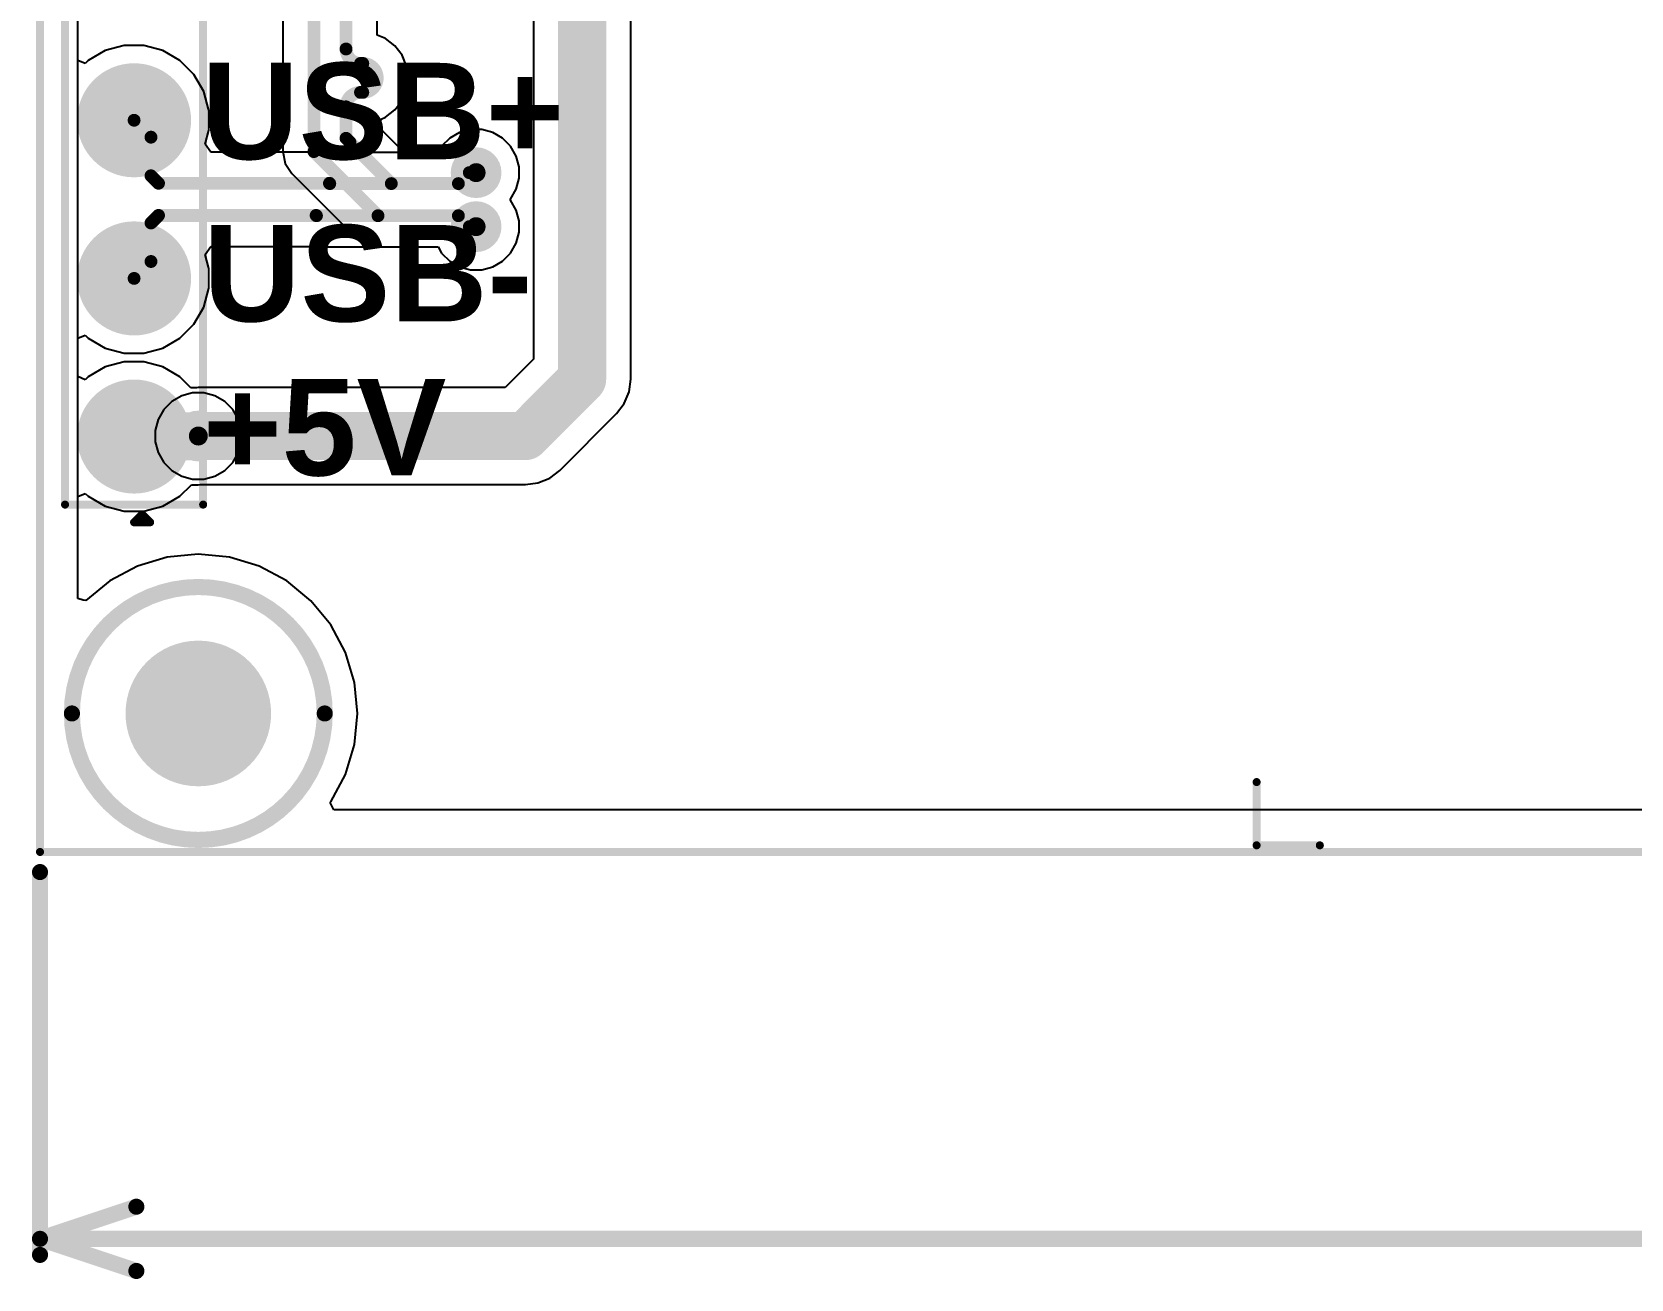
# Model space of a CAD drawing. Header units: millimetres. Extents: x -25 to 98, y -11 to 79.
# Drawn here: x -2.63 to 22.66, y -8.94 to 10.77 of the extents above; entities that cross this region are included whole.
import ezdxf

# ---------------------------------------------------------------- set-up
doc = ezdxf.new("R2010")
doc.units = ezdxf.units.MM
for name, color, linetype in [('BottomLayer', 5, 'Continuous'), ('BottomPaste', 16, 'Continuous'), ('BottomSolder', 6, 'Continuous'), ('KeepOutLayer', 6, 'Continuous'), ('Mechanical1', 6, 'Continuous'), ('Mechanical2', 216, 'Continuous'), ('MultiLayer', 9, 'Continuous'), ('PadHoleLayer', 156, 'Continuous'), ('TopLayer', 1, 'Continuous'), ('TopOverlay', 2, 'Continuous'), ('TopPaste', 8, 'Continuous'), ('TopSolder', 216, 'Continuous'), ('ViaHoleLayer', 16, 'Continuous')]:
    doc.layers.add(name, color=color, linetype=linetype)
doc.styles.add('Arial', font='arialbd.ttf', dxfattribs={"height": 0.2})

# ---------------------------------------------------------------- blocks, each defined once
blk = doc.blocks.new('SOT_23_B_12')
at = {"layer": 'BottomLayer'}
for points in [[(-1.36000109, 1.46000089), (-0.54000019, 1.46000089), (-0.54000019, 0.54000019), (-1.36000109, 0.54000019)], [(0.54000019, 1.46000089), (1.36000109, 1.46000089), (1.36000109, 0.54000019), (0.54000019, 0.54000019)], [(-0.41000045, -0.54000019), (0.41000045, -0.54000019), (0.41000045, -1.46000089), (-0.41000045, -1.46000089)]]:
    blk.add_hatch(color=5, dxfattribs=at).paths.add_polyline_path(points)
at = {"layer": 'BottomPaste'}
for points in [[(-1.36000109, 1.46000089), (-0.54000019, 1.46000089), (-0.54000019, 0.54000019), (-1.36000109, 0.54000019)], [(0.54000019, 1.46000089), (1.36000109, 1.46000089), (1.36000109, 0.54000019), (0.54000019, 0.54000019)], [(-0.41000045, -0.54000019), (0.41000045, -0.54000019), (0.41000045, -1.46000089), (-0.41000045, -1.46000089)]]:
    blk.add_hatch(color=16, dxfattribs=at).paths.add_polyline_path(points)
at = {"layer": 'BottomSolder'}
for points in [[(-1.46160109, 1.56160089), (-0.43840019, 1.56160089), (-0.43840019, 0.43840019), (-1.46160109, 0.43840019)], [(0.43840019, 1.56160089), (1.46160109, 1.56160089), (1.46160109, 0.43840019), (0.43840019, 0.43840019)], [(-0.51160045, -0.43840019), (0.51160045, -0.43840019), (0.51160045, -1.56160089), (-0.51160045, -1.56160089)]]:
    blk.add_hatch(color=6, dxfattribs=at).paths.add_polyline_path(points)
blk = doc.blocks.new('P____4_P___17')
at = {"layer": 'TopLayer'}
h = blk.add_hatch(color=1, dxfattribs=at)
edge = h.paths.add_edge_path()
edge.add_arc((-3.75000012, 0), 0.7999984, 0, 360)
h = blk.add_hatch(color=1, dxfattribs=at)
edge = h.paths.add_edge_path()
edge.add_arc((-1.25000004, 0), 0.7999984, 0, 360)
h = blk.add_hatch(color=1, dxfattribs=at)
edge = h.paths.add_edge_path()
edge.add_arc((1.25000004, 0), 0.7999984, 0, 360)
h = blk.add_hatch(color=1, dxfattribs=at)
edge = h.paths.add_edge_path()
edge.add_arc((3.75000012, 0), 0.7999984, 0, 360)
at = {"layer": 'TopPaste'}
h = blk.add_hatch(color=8, dxfattribs=at)
edge = h.paths.add_edge_path()
edge.add_arc((-3.75000012, 0), 0.7999984, 0, 360)
h = blk.add_hatch(color=8, dxfattribs=at)
edge = h.paths.add_edge_path()
edge.add_arc((-1.25000004, 0), 0.7999984, 0, 360)
h = blk.add_hatch(color=8, dxfattribs=at)
edge = h.paths.add_edge_path()
edge.add_arc((1.25000004, 0), 0.7999984, 0, 360)
h = blk.add_hatch(color=8, dxfattribs=at)
edge = h.paths.add_edge_path()
edge.add_arc((3.75000012, 0), 0.7999984, 0, 360)
at = {"layer": 'TopSolder'}
h = blk.add_hatch(color=216, dxfattribs=at)
edge = h.paths.add_edge_path()
edge.add_arc((-3.75000012, 0), 0.9015983999999999, 0, 360)
h = blk.add_hatch(color=216, dxfattribs=at)
edge = h.paths.add_edge_path()
edge.add_arc((-1.25000004, 0), 0.9015983999999999, 0, 360)
h = blk.add_hatch(color=216, dxfattribs=at)
edge = h.paths.add_edge_path()
edge.add_arc((1.25000004, 0), 0.9015983999999999, 0, 360)
h = blk.add_hatch(color=216, dxfattribs=at)
edge = h.paths.add_edge_path()
edge.add_arc((3.75000012, 0), 0.9015983999999999, 0, 360)
at = {"layer": 'TopOverlay', "const_width": 0.127}
for points in [[(-4.826, 1.0922), (-4.826, -1.0922)], [(-4.826, 1.0922), (4.826, 1.0922)], [(4.826, 1.0922), (4.826, -1.0922)], [(-5.1054, 0), (-5.1054, -0.254)], [(-5.1054, 0), (-4.9784, -0.127)], [(-4.9784, -0.127), (-5.1054, -0.254)], [(-4.826, -1.0922), (4.826, -1.0922)]]:
    blk.add_lwpolyline(points, dxfattribs=at)
at = {"layer": 'TopOverlay', "const_width": 0.0635}
for points in [[(-4.85775, 1.0922, 1), (-4.79425, 1.0922, 1)], [(-4.85775, 1.0922, 1), (-4.79425, 1.0922, 1)], [(4.79425, 1.0922, 1), (4.85775, 1.0922, 1)], [(4.79425, 1.0922, 1), (4.85775, 1.0922, 1)], [(-5.13715, 0, 1), (-5.07365, 0, 1)], [(-5.13715, 0, 1), (-5.07365, 0, 1)], [(-5.13715, -0.254, 1), (-5.07365, -0.254, 1)], [(-5.13715, -0.254, 1), (-5.07365, -0.254, 1)], [(-5.01015, -0.127, 1), (-4.94665, -0.127, 1)], [(-5.01015, -0.127, 1), (-4.94665, -0.127, 1)], [(-4.85775, -1.0922, 1), (-4.79425, -1.0922, 1)], [(-4.85775, -1.0922, 1), (-4.79425, -1.0922, 1)], [(4.79425, -1.0922, 1), (4.85775, -1.0922, 1)], [(4.79425, -1.0922, 1), (4.85775, -1.0922, 1)]]:
    blk.add_lwpolyline(points, format="xyb", close=True, dxfattribs=at)

msp = doc.modelspace()

# ---------------------------------------------------------------- hatches: boundary and pattern name
at = {"layer": 'BottomLayer'}
h = msp.add_hatch(color=5, dxfattribs=at)
edge = h.paths.add_edge_path()
edge.add_arc((4.3942, 8.550198799999999), 0.2999994, 0, 360)
h = msp.add_hatch(color=5, dxfattribs=at)
edge = h.paths.add_edge_path()
edge.add_arc((4.3942, 7.696199999999999), 0.2999994, 0, 360)
h = msp.add_hatch(color=5, dxfattribs=at)
edge = h.paths.add_edge_path()
edge.add_arc((0, 4.38609994), 0.2999994, 0, 360)
h = msp.add_hatch(color=5, dxfattribs=at)
edge = h.paths.add_edge_path()
edge.add_arc((0, 0), 1.05000044, 0, 360)
at = {"layer": 'BottomSolder'}
h = msp.add_hatch(color=6, dxfattribs=at)
edge = h.paths.add_edge_path()
edge.add_arc((4.3942, 8.550198799999999), 0.4015993999999999, 0, 360)
h = msp.add_hatch(color=6, dxfattribs=at)
edge = h.paths.add_edge_path()
edge.add_arc((4.3942, 7.696199999999999), 0.4015993999999999, 0, 360)
h = msp.add_hatch(color=6, dxfattribs=at)
edge = h.paths.add_edge_path()
edge.add_arc((0, 4.38609994), 0.4015993999999999, 0, 360)
h = msp.add_hatch(color=6, dxfattribs=at)
edge = h.paths.add_edge_path()
edge.add_arc((0, 0), 1.15160044, 0, 360)
at = {"layer": 'MultiLayer'}
h = msp.add_hatch(color=9, dxfattribs=at)
edge = h.paths.add_edge_path()
edge.add_arc((0, 0), 1.05000044, 0, 360)
at = {"layer": 'PadHoleLayer'}
h = msp.add_hatch(color=156, dxfattribs=at)
edge = h.paths.add_edge_path()
edge.add_arc((0, 0), 1.05000044, 0, 360)
at = {"layer": 'TopLayer'}
h = msp.add_hatch(color=1, dxfattribs=at)
edge = h.paths.add_edge_path()
edge.add_arc((4.3942, 8.550198799999999), 0.2999994, 0, 360)
h = msp.add_hatch(color=1, dxfattribs=at)
edge = h.paths.add_edge_path()
edge.add_arc((4.3942, 7.696199999999999), 0.2999994, 0, 360)
h = msp.add_hatch(color=1, dxfattribs=at)
edge = h.paths.add_edge_path()
edge.add_arc((0, 4.38609994), 0.2999994, 0, 360)
h = msp.add_hatch(color=1, dxfattribs=at)
edge = h.paths.add_edge_path()
edge.add_arc((0, 0), 1.05000044, 0, 360)
at = {"layer": 'TopSolder'}
h = msp.add_hatch(color=216, dxfattribs=at)
edge = h.paths.add_edge_path()
edge.add_arc((4.3942, 8.550198799999999), 0.4015993999999999, 0, 360)
h = msp.add_hatch(color=216, dxfattribs=at)
edge = h.paths.add_edge_path()
edge.add_arc((4.3942, 7.696199999999999), 0.4015993999999999, 0, 360)
h = msp.add_hatch(color=216, dxfattribs=at)
edge = h.paths.add_edge_path()
edge.add_arc((0, 4.38609994), 0.4015993999999999, 0, 360)
h = msp.add_hatch(color=216, dxfattribs=at)
edge = h.paths.add_edge_path()
edge.add_arc((0, 0), 1.15160044, 0, 360)
at = {"layer": 'ViaHoleLayer'}
h = msp.add_hatch(color=16, dxfattribs=at)
edge = h.paths.add_edge_path()
edge.add_arc((4.3942, 8.550198799999999), 0.1499997, 0, 360)
h = msp.add_hatch(color=16, dxfattribs=at)
edge = h.paths.add_edge_path()
edge.add_arc((4.3942, 7.696199999999999), 0.1499997, 0, 360)
h = msp.add_hatch(color=16, dxfattribs=at)
edge = h.paths.add_edge_path()
edge.add_arc((0, 4.38609994), 0.1499997, 0, 360)

# ---------------------------------------------------------------- linework, layer by layer
at = {"layer": 'BottomLayer'}
for p, q in [((1.33674612, 14.3256), (1.33674612, 8.88278386)), ((-1.905, 1.81915562), (-1.905, 12.954)), ((2.82885388, 10.72329072), (2.82885388, 11.0871)), ((2.9599001, 10.66900838), (2.82885388, 10.72329072)), ((3.1084647, 10.55501064), (2.9599001, 10.66900838)), ((3.22246244, 10.40644604), (3.1084647, 10.55501064)), ((3.294126, 10.23343902), (3.22246244, 10.40644604)), ((3.31856842, 10.04777772), (3.294126, 10.23343902)), ((3.294126, 9.86211642), (3.31856842, 10.04777772)), ((3.1084647, 9.5405448), (3.22246244, 9.6891094)), ((3.22246244, 9.6891094), (3.294126, 9.86211642)), ((2.87093914, 9.25493196), (2.891325179999999, 9.398142239999999)), ((2.891325179999999, 9.398142239999999), (2.9599001, 9.426547059999999)), ((2.9599001, 9.426547059999999), (3.1084647, 9.5405448)), ((3.25661782, 8.86925328), (2.87093914, 9.25493196)), ((4.13134302, 9.184789859999999), (3.97605504, 9.09513548)), ((4.30454562, 9.2311982), (4.13134302, 9.184789859999999)), ((4.48385438, 9.2311982), (4.30454562, 9.2311982)), ((4.65705698, 9.184789859999999), (4.48385438, 9.2311982)), ((4.81234496, 9.09513548), (4.65705698, 9.184789859999999)), ((1.33674612, 8.88278386), (1.37420096, 8.6944835)), ((3.7920549, 8.86925328), (3.25661782, 8.86925328)), ((3.84926332, 8.96834376), (3.7920549, 8.86925328)), ((3.97605504, 9.09513548), (3.84926332, 8.96834376)), ((4.93913668, 8.96834376), (4.81234496, 9.09513548)), ((5.02879106, 8.813055780000001), (4.93913668, 8.96834376)), ((1.37420096, 8.6944835), (1.48086572, 8.53484958)), ((5.0751994, 8.63985318), (5.02879106, 8.813055780000001)), ((5.0751994, 8.46054442), (5.0751994, 8.63985318)), ((1.48086572, 8.53484958), (2.49445018, 7.52126512)), ((5.02879106, 8.28734182), (5.0751994, 8.46054442)), ((4.930282239999999, 8.1231994), (4.93913668, 8.13205384)), ((4.93913668, 8.114344959999999), (4.930282239999999, 8.1231994)), ((4.93913668, 8.13205384), (5.02879106, 8.28734182)), ((5.02879106, 7.959056979999999), (4.93913668, 8.114344959999999)), ((5.0751994, 7.78585438), (5.02879106, 7.959056979999999)), ((5.02879106, 7.43334302), (5.0751994, 7.60654562)), ((5.0751994, 7.60654562), (5.0751994, 7.78585438)), ((2.49445018, 7.52126512), (2.6540841, 7.41460036)), ((2.6540841, 7.41460036), (2.84238446, 7.377145519999999)), ((2.84238446, 7.377145519999999), (3.7920549, 7.377145519999999)), ((3.7920549, 7.377145519999999), (3.84926332, 7.27805504)), ((4.93913668, 7.27805504), (5.02879106, 7.43334302)), ((3.84926332, 7.27805504), (3.97605504, 7.15126332)), ((3.97605504, 7.15126332), (4.13134302, 7.061608939999999)), ((4.65705698, 7.061608939999999), (4.81234496, 7.15126332)), ((4.81234496, 7.15126332), (4.93913668, 7.27805504)), ((4.13134302, 7.061608939999999), (4.30454562, 7.0152006)), ((4.30454562, 7.0152006), (4.48385438, 7.0152006)), ((4.48385438, 7.0152006), (4.65705698, 7.061608939999999)), ((-0.08965438, 5.06709934), (-0.26285698, 5.020691)), ((0.08965438, 5.06709934), (-0.08965438, 5.06709934)), ((0.26285698, 5.020691), (0.08965438, 5.06709934)), ((-0.41814496, 4.93103662), (-0.54493668, 4.8042449)), ((-0.26285698, 5.020691), (-0.41814496, 4.93103662)), ((0.41814496, 4.93103662), (0.26285698, 5.020691)), ((0.54493668, 4.8042449), (0.41814496, 4.93103662)), ((-0.63459106, 4.64895692), (-0.6809994, 4.47575432)), ((-0.54493668, 4.8042449), (-0.63459106, 4.64895692)), ((0.63459106, 4.64895692), (0.54493668, 4.8042449)), ((0.6809994, 4.47575432), (0.63459106, 4.64895692)), ((-0.6809994, 4.47575432), (-0.6809994, 4.29644556)), ((0.6809994, 4.29644556), (0.6809994, 4.47575432)), ((-0.6809994, 4.29644556), (-0.63459106, 4.12324296)), ((-0.63459106, 4.12324296), (-0.54493668, 3.96795498)), ((0.54493668, 3.96795498), (0.63459106, 4.12324296)), ((0.63459106, 4.12324296), (0.6809994, 4.29644556)), ((-0.54493668, 3.96795498), (-0.41814496, 3.84116326)), ((-0.41814496, 3.84116326), (-0.26285698, 3.75150888)), ((0.26285698, 3.75150888), (0.41814496, 3.84116326)), ((0.41814496, 3.84116326), (0.54493668, 3.96795498)), ((-0.26285698, 3.75150888), (-0.08965438, 3.70510054)), ((-0.08965438, 3.70510054), (0.08965438, 3.70510054)), ((0.08965438, 3.70510054), (0.26285698, 3.75150888)), ((-0.964057, 2.32743756), (-1.39959334, 2.09463894)), ((-0.49147222, 2.47079516), (-0.964057, 2.32743756)), ((0, 2.51919994), (-0.49147222, 2.47079516)), ((0.49147222, 2.47079516), (0, 2.51919994)), ((0.964057, 2.32743756), (0.49147222, 2.47079516)), ((1.39959334, 2.09463894), (0.964057, 2.32743756)), ((-1.39959334, 2.09463894), (-1.778, 1.78408584)), ((1.78134264, 1.78134264), (1.39959334, 2.09463894)), ((-1.82100982, 1.78910488), (-1.905, 1.81915562)), ((-1.778, 1.78408584), (-1.82100982, 1.78910488)), ((2.09463894, 1.39959334), (1.78134264, 1.78134264)), ((2.32743756, 0.964057), (2.09463894, 1.39959334)), ((2.47079516, 0.49147222), (2.32743756, 0.964057)), ((2.51919994, 0), (2.47079516, 0.49147222)), ((2.47079516, -0.49147222), (2.51919994, 0)), ((2.32743756, -0.964057), (2.47079516, -0.49147222)), ((2.09463894, -1.39959334), (2.32743756, -0.964057)), ((2.0867624, -1.409192), (2.09463894, -1.39959334)), ((2.14105998, -1.524), (2.0867624, -1.409192)), ((81.18154452, -1.524), (2.14105998, -1.524))]:
    msp.add_line(p, q, dxfattribs=at)
at = {"layer": 'BottomLayer', "const_width": 0.2032}
for points in [[(1.8288, 8.88278386), (1.8288, 14.3256)], [(2.3368, 10.50497772), (2.3368, 11.0871)], [(2.5654, 10.27637772), (2.60123178, 10.27637772)], [(2.5654, 9.819177719999999), (2.60123178, 9.819177719999999)], [(2.3368, 9.09320254), (2.3368, 9.59057772)], [(2.3368, 9.09320254), (2.39823752, 9.03176502)], [(2.39823752, 9.03176502), (3.05280314, 8.3771994)], [(1.8288, 8.88278386), (2.84238446, 7.869199399999999)], [(4.113827179999999, 8.3771994), (4.28682658, 8.550198799999999)], [(4.28682658, 8.550198799999999), (4.3942, 8.550198799999999)], [(3.05280314, 8.3771994), (4.113827179999999, 8.3771994)], [(2.84238446, 7.869199399999999), (4.113827179999999, 7.869199399999999)], [(4.113827179999999, 7.869199399999999), (4.28682658, 7.696199999999999)], [(4.28682658, 7.696199999999999), (4.3942, 7.696199999999999)]]:
    msp.add_lwpolyline(points, dxfattribs=at)
at = {"layer": 'BottomLayer', "const_width": 0.1016}
for points in [[(2.286, 10.50497772, 1), (2.3876, 10.50497772, 1)], [(2.286, 10.50497772, 1), (2.3876, 10.50497772, 1)], [(2.5146, 10.27637772, 1), (2.6162, 10.27637772, 1)], [(2.5146, 10.27637772, 1), (2.6162, 10.27637772, 1)], [(2.55043178, 10.27637772, 1), (2.65203178, 10.27637772, 1)], [(2.55043178, 10.27637772, 1), (2.65203178, 10.27637772, 1)], [(2.5146, 9.819177719999999, 1), (2.6162, 9.819177719999999, 1)], [(2.5146, 9.819177719999999, 1), (2.6162, 9.819177719999999, 1)], [(2.55043178, 9.819177719999999, 1), (2.65203178, 9.819177719999999, 1)], [(2.55043178, 9.819177719999999, 1), (2.65203178, 9.819177719999999, 1)], [(2.286, 9.59057772, 1), (2.3876, 9.59057772, 1)], [(2.286, 9.59057772, 1), (2.3876, 9.59057772, 1)], [(2.286, 9.09320254, 1), (2.3876, 9.09320254, 1)], [(2.286, 9.09320254, 1), (2.3876, 9.09320254, 1)], [(2.34743752, 9.03176502, 1), (2.44903752, 9.03176502, 1)], [(2.34743752, 9.03176502, 1), (2.44903752, 9.03176502, 1)], [(1.778, 8.88278386, 1), (1.8796, 8.88278386, 1)], [(1.778, 8.88278386, 1), (1.8796, 8.88278386, 1)], [(4.23602658, 8.550198799999999, 1), (4.337626579999999, 8.550198799999999, 1)], [(4.23602658, 8.550198799999999, 1), (4.337626579999999, 8.550198799999999, 1)], [(4.3434, 8.550198799999999, 1), (4.444999999999999, 8.550198799999999, 1)], [(3.00200314, 8.3771994, 1), (3.10360314, 8.3771994, 1)], [(3.00200314, 8.3771994, 1), (3.10360314, 8.3771994, 1)], [(4.06302718, 8.3771994, 1), (4.164627179999999, 8.3771994, 1)], [(4.06302718, 8.3771994, 1), (4.164627179999999, 8.3771994, 1)], [(2.79158446, 7.869199399999999, 1), (2.89318446, 7.869199399999999, 1)], [(2.79158446, 7.869199399999999, 1), (2.89318446, 7.869199399999999, 1)], [(4.06302718, 7.869199399999999, 1), (4.164627179999999, 7.869199399999999, 1)], [(4.06302718, 7.869199399999999, 1), (4.164627179999999, 7.869199399999999, 1)], [(4.23602658, 7.696199999999999, 1), (4.337626579999999, 7.696199999999999, 1)], [(4.23602658, 7.696199999999999, 1), (4.337626579999999, 7.696199999999999, 1)], [(4.3434, 7.696199999999999, 1), (4.444999999999999, 7.696199999999999, 1)]]:
    msp.add_lwpolyline(points, format="xyb", close=True, dxfattribs=at)
at = {"layer": 'BottomLayer', "const_width": 0.2032}
for points in [[(2.5654, 10.27637772, -0.4142135623730951), (2.3368, 10.50497772)], [(2.60123178, 10.27637772, -0.9999999999999999), (2.60123178, 9.819177719999999)], [(2.3368, 9.59057772, -0.4142135623730951), (2.5654, 9.819177719999999)]]:
    msp.add_lwpolyline(points, format="xyb", dxfattribs=at)
at = {"layer": 'KeepOutLayer'}
for points, const_width in [([(1.9990689, 0, 1), (-1.9990689, 0, 1)], 0.254), ([(-2.0625689, 0, 1), (-1.9355689, 0, 1)], 0.127), ([(1.9355689, 0, 1), (2.0625689, 0, 1)], 0.127)]:
    msp.add_lwpolyline(points, format="xyb", close=True, dxfattribs=dict(at, const_width=const_width))
at = {"layer": 'Mechanical1', "const_width": 0.254}
for points in [[(-2.50426982, -8.5598), (-2.50426982, -2.50709938)], [(-2.50426982, -8.3058), (-0.9802698199999998, -7.7978)], [(-2.50426982, -8.3058), (-0.9802698199999998, -8.813799999999999)], [(-2.50426982, -8.3058), (26.49209586, -8.3058)]]:
    msp.add_lwpolyline(points, dxfattribs=at)
at = {"layer": 'Mechanical1', "const_width": 0.127}
for points in [[(-2.56776982, -2.50709938, 1), (-2.44076982, -2.50709938, 1)], [(-1.04376982, -7.7978, 1), (-0.91676982, -7.7978, 1)], [(-2.56776982, -8.3058, 1), (-2.44076982, -8.3058, 1)], [(-2.56776982, -8.3058, 1), (-2.44076982, -8.3058, 1)], [(-2.56776982, -8.3058, 1), (-2.44076982, -8.3058, 1)], [(-2.56776982, -8.5598, 1), (-2.44076982, -8.5598, 1)], [(-1.04376982, -8.813799999999999, 1), (-0.91676982, -8.813799999999999, 1)]]:
    msp.add_lwpolyline(points, format="xyb", close=True, dxfattribs=at)
at = {"layer": 'Mechanical2', "const_width": 0.127}
for points in [[(-2.50426728, -2.18959684), (-2.50426728, 13.70129086)], [(-2.50426982, -2.18959938), (-2.50426728, -2.18959684)], [(-2.50426982, -2.18959938), (85.49571927999999, -2.18959938)]]:
    msp.add_lwpolyline(points, dxfattribs=at)
at = {"layer": 'Mechanical2', "const_width": 0.0635}
for points in [[(-2.53601982, -2.18959938, 1), (-2.47251982, -2.18959938, 1)], [(-2.53601982, -2.18959938, 1), (-2.47251982, -2.18959938, 1)], [(-2.53601728, -2.18959684, 1), (-2.47251728, -2.18959684, 1)], [(-2.53601728, -2.18959684, 1), (-2.47251728, -2.18959684, 1)]]:
    msp.add_lwpolyline(points, format="xyb", close=True, dxfattribs=at)
at = {"layer": 'TopLayer'}
for p, q in [((6.83917606, 5.28322032), (6.83917606, 27.2796)), ((5.30202394, 26.96124402), (5.30202394, 5.60155598)), ((-1.905, 10.32512032), (-1.905, 11.09681296)), ((-1.47184872, 10.478516), (-1.74114968, 10.32303498)), ((-1.17148102, 10.55899844), (-1.47184872, 10.478516)), ((-0.8605189799999999, 10.55899844), (-1.17148102, 10.55899844)), ((-0.5601512799999999, 10.478516), (-0.8605189799999999, 10.55899844)), ((-0.29085032, 10.32303498), (-0.5601512799999999, 10.478516)), ((-1.78766724, 10.27651742), (-1.905, 10.32512032)), ((-1.74114968, 10.32303498), (-1.78766724, 10.27651742)), ((-0.07096506, 10.10314972), (-0.29085032, 10.32303498)), ((0.08451596, 9.833848759999999), (-0.07096506, 10.10314972)), ((0.1649984, 9.53348106), (0.08451596, 9.833848759999999)), ((0.1649984, 9.22251902), (0.1649984, 9.53348106)), ((0.10565892, 9.00105642), (0.1649984, 9.22251902)), ((4.13134302, 9.184789859999999), (3.97605504, 9.09513548)), ((4.30454562, 9.2311982), (4.13134302, 9.184789859999999)), ((4.48385438, 9.2311982), (4.30454562, 9.2311982)), ((4.65705698, 9.184789859999999), (4.48385438, 9.2311982)), ((4.81234496, 9.09513548), (4.65705698, 9.184789859999999)), ((0.19550634, 8.87405388), (0.10565892, 9.00105642)), ((2.07433418, 8.87405388), (0.19550634, 8.87405388)), ((2.09846926, 8.86925328), (2.07433418, 8.87405388)), ((3.7920549, 8.86925328), (2.09846926, 8.86925328)), ((3.84926332, 8.96834376), (3.7920549, 8.86925328)), ((3.97605504, 9.09513548), (3.84926332, 8.96834376)), ((4.93913668, 8.96834376), (4.81234496, 9.09513548)), ((5.02879106, 8.813055780000001), (4.93913668, 8.96834376)), ((5.0751994, 8.63985318), (5.02879106, 8.813055780000001)), ((5.0751994, 8.46054442), (5.0751994, 8.63985318)), ((5.02879106, 8.28734182), (5.0751994, 8.46054442)), ((4.930282239999999, 8.1231994), (4.93913668, 8.13205384)), ((4.93913668, 8.114344959999999), (4.930282239999999, 8.1231994)), ((4.93913668, 8.13205384), (5.02879106, 8.28734182)), ((5.02879106, 7.959056979999999), (4.93913668, 8.114344959999999)), ((5.0751994, 7.78585438), (5.02879106, 7.959056979999999)), ((5.02879106, 7.43334302), (5.0751994, 7.60654562)), ((5.0751994, 7.60654562), (5.0751994, 7.78585438)), ((0.10565892, 7.254943579999999), (0.19550634, 7.381946119999999)), ((0.19550634, 7.381946119999999), (1.84458102, 7.381946119999999)), ((1.84458102, 7.381946119999999), (1.8687161, 7.377145519999999)), ((1.8687161, 7.377145519999999), (3.7920549, 7.377145519999999)), ((3.7920549, 7.377145519999999), (3.84926332, 7.27805504)), ((4.93913668, 7.27805504), (5.02879106, 7.43334302)), ((0.1649984, 7.03348098), (0.10565892, 7.254943579999999)), ((3.84926332, 7.27805504), (3.97605504, 7.15126332)), ((3.97605504, 7.15126332), (4.13134302, 7.061608939999999)), ((4.65705698, 7.061608939999999), (4.81234496, 7.15126332)), ((4.81234496, 7.15126332), (4.93913668, 7.27805504)), ((0.1649984, 6.72251894), (0.1649984, 7.03348098)), ((4.13134302, 7.061608939999999), (4.30454562, 7.0152006)), ((4.30454562, 7.0152006), (4.48385438, 7.0152006)), ((4.48385438, 7.0152006), (4.65705698, 7.061608939999999)), ((0.08451596, 6.422151240000001), (0.1649984, 6.72251894)), ((-0.07096506, 6.152850279999999), (0.08451596, 6.422151240000001)), ((-0.29085032, 5.932965019999999), (-0.07096506, 6.152850279999999)), ((-1.905, 5.930879679999999), (-1.78766724, 5.97948258)), ((-1.905, 5.325120159999999), (-1.905, 5.930879679999999)), ((-1.78766724, 5.97948258), (-1.74114968, 5.932965019999999)), ((-1.74114968, 5.932965019999999), (-1.47184872, 5.777483999999999)), ((-0.5601512799999999, 5.777483999999999), (-0.29085032, 5.932965019999999)), ((-1.47184872, 5.777483999999999), (-1.17148102, 5.697001559999999)), ((-1.17148102, 5.697001559999999), (-0.8605189799999999, 5.697001559999999)), ((-0.8605189799999999, 5.697001559999999), (-0.5601512799999999, 5.777483999999999)), ((5.30202394, 5.60155598), (4.855143959999999, 5.154676)), ((-1.78766724, 5.276517259999999), (-1.905, 5.325120159999999)), ((-1.74114968, 5.32303482), (-1.78766724, 5.276517259999999)), ((-1.47184872, 5.47851584), (-1.74114968, 5.32303482)), ((-1.17148102, 5.55899828), (-1.47184872, 5.47851584)), ((-0.8605189799999999, 5.55899828), (-1.17148102, 5.55899828)), ((-0.5601512799999999, 5.47851584), (-0.8605189799999999, 5.55899828)), ((-0.29085032, 5.32303482), (-0.5601512799999999, 5.47851584)), ((-0.11844274, 5.150627239999999), (-0.29085032, 5.32303482)), ((-0.03075432, 5.150627239999999), (-0.11844274, 5.150627239999999)), ((0, 5.154676), (-0.03075432, 5.150627239999999)), ((4.855143959999999, 5.154676), (0, 5.154676)), ((6.736207, 4.8989107), (6.81298866, 5.08427736)), ((6.81298866, 5.08427736), (6.8391786, 5.2832)), ((6.8391786, 5.2832), (6.83917606, 5.28322032)), ((6.61406602, 4.73973398), (6.736207, 4.8989107)), ((5.71696596, 3.84263392), (6.61406602, 4.73973398)), ((5.55778924, 3.72049294), (5.71696596, 3.84263392)), ((-0.29085032, 3.43296494), (-0.11034014, 3.613475119999999)), ((-0.11034014, 3.613475119999999), (-0.00404876, 3.613475119999999)), ((-0.00404876, 3.613475119999999), (0.02670556, 3.61752388)), ((0.02670556, 3.61752388), (5.17349994, 3.61752388)), ((5.17349994, 3.61752388), (5.372422579999999, 3.64371128)), ((5.372422579999999, 3.64371128), (5.55778924, 3.72049294)), ((-1.905, 3.4308796), (-1.78766724, 3.4794825)), ((-1.905, 1.81915562), (-1.905, 3.4308796)), ((-1.78766724, 3.4794825), (-1.74114968, 3.43296494)), ((-1.74114968, 3.43296494), (-1.47184872, 3.27748392)), ((-0.5601512799999999, 3.27748392), (-0.29085032, 3.43296494)), ((-1.47184872, 3.27748392), (-1.17148102, 3.19700148)), ((-1.17148102, 3.19700148), (-0.8605189799999999, 3.19700148)), ((-0.8605189799999999, 3.19700148), (-0.5601512799999999, 3.27748392)), ((-0.964057, 2.32743756), (-1.39959334, 2.09463894)), ((-0.49147222, 2.47079516), (-0.964057, 2.32743756)), ((0, 2.51919994), (-0.49147222, 2.47079516)), ((0.49147222, 2.47079516), (0, 2.51919994)), ((0.964057, 2.32743756), (0.49147222, 2.47079516)), ((1.39959334, 2.09463894), (0.964057, 2.32743756)), ((-1.39959334, 2.09463894), (-1.778, 1.78408584)), ((1.78134264, 1.78134264), (1.39959334, 2.09463894)), ((-1.82100982, 1.78910488), (-1.905, 1.81915562)), ((-1.778, 1.78408584), (-1.82100982, 1.78910488)), ((2.09463894, 1.39959334), (1.78134264, 1.78134264)), ((2.32743756, 0.964057), (2.09463894, 1.39959334)), ((2.47079516, 0.49147222), (2.32743756, 0.964057)), ((2.51919994, 0), (2.47079516, 0.49147222)), ((2.47079516, -0.49147222), (2.51919994, 0)), ((2.32743756, -0.964057), (2.47079516, -0.49147222)), ((2.09463894, -1.39959334), (2.32743756, -0.964057)), ((2.0867624, -1.409192), (2.09463894, -1.39959334)), ((2.14105998, -1.524), (2.0867624, -1.409192)), ((81.18154452, -1.524), (2.14105998, -1.524))]:
    msp.add_line(p, q, dxfattribs=at)
for points, const_width in [([(6.0706, 5.2832), (6.0706, 27.2796)], 0.7619999999999999), ([(-1.016, 9.37800004), (-0.7487361199999999, 9.11073616)], 0.2032), ([(-0.7487361199999999, 8.501032019999998), (-0.7487361199999999, 9.11073616)], 0.2032), ([(-0.7487361199999999, 8.501032019999998), (-0.6297041, 8.382)], 0.2032), ([(-0.6297041, 8.382), (2.07433418, 8.382)], 0.2032), ([(2.07433418, 8.382), (2.07913478, 8.3771994)], 0.2032), ([(2.07913478, 8.3771994), (4.113827179999999, 8.3771994)], 0.2032), ([(-0.7487361199999999, 7.75496798), (-0.6297041, 7.874)], 0.2032), ([(-0.7487361199999999, 7.145263839999999), (-0.7487361199999999, 7.75496798)], 0.2032), ([(-0.6297041, 7.874), (1.8639155, 7.874)], 0.2032), ([(1.8639155, 7.874), (1.8687161, 7.869199399999999)], 0.2032), ([(1.8687161, 7.869199399999999), (4.113827179999999, 7.869199399999999)], 0.2032), ([(-1.016, 6.877999959999999), (-0.7487361199999999, 7.145263839999999)], 0.2032), ([(5.17349994, 4.38609994), (6.0706, 5.2832)], 0.7619999999999999), ([(-1.016, 4.37799988), (-1.0119487, 4.382051179999999)], 0.7619999999999999), ([(-1.0119487, 4.382051179999999), (-0.00404876, 4.382051179999999)], 0.7619999999999999), ([(-0.00404876, 4.382051179999999), (0, 4.38609994)], 0.7619999999999999), ([(0, 4.38609994), (5.17349994, 4.38609994)], 0.7619999999999999)]:
    msp.add_lwpolyline(points, dxfattribs=dict(at, const_width=const_width))
for points, const_width in [([(-1.0668, 9.37800004, 1), (-0.9652, 9.37800004, 1)], 0.1016), ([(-0.79953612, 9.11073616, 1), (-0.6979361199999999, 9.11073616, 1)], 0.1016), ([(-0.79953612, 9.11073616, 1), (-0.6979361199999999, 9.11073616, 1)], 0.1016), ([(-0.79953612, 8.501032019999998, 1), (-0.6979361199999999, 8.501032019999998, 1)], 0.1016), ([(-0.79953612, 8.501032019999998, 1), (-0.6979361199999999, 8.501032019999998, 1)], 0.1016), ([(-0.6805041, 8.382, 1), (-0.5789040999999999, 8.382, 1)], 0.1016), ([(-0.6805041, 8.382, 1), (-0.5789040999999999, 8.382, 1)], 0.1016), ([(2.02353418, 8.382, 1), (2.12513418, 8.382, 1)], 0.1016), ([(2.02353418, 8.382, 1), (2.12513418, 8.382, 1)], 0.1016), ([(2.02833478, 8.3771994, 1), (2.12993478, 8.3771994, 1)], 0.1016), ([(2.02833478, 8.3771994, 1), (2.12993478, 8.3771994, 1)], 0.1016), ([(4.06302718, 8.3771994, 1), (4.164627179999999, 8.3771994, 1)], 0.1016), ([(-0.79953612, 7.75496798, 1), (-0.6979361199999999, 7.75496798, 1)], 0.1016), ([(-0.79953612, 7.75496798, 1), (-0.6979361199999999, 7.75496798, 1)], 0.1016), ([(-0.6805041, 7.874, 1), (-0.5789040999999999, 7.874, 1)], 0.1016), ([(-0.6805041, 7.874, 1), (-0.5789040999999999, 7.874, 1)], 0.1016), ([(1.8131155, 7.874, 1), (1.9147155, 7.874, 1)], 0.1016), ([(1.8131155, 7.874, 1), (1.9147155, 7.874, 1)], 0.1016), ([(1.8179161, 7.869199399999999, 1), (1.9195161, 7.869199399999999, 1)], 0.1016), ([(1.8179161, 7.869199399999999, 1), (1.9195161, 7.869199399999999, 1)], 0.1016), ([(4.06302718, 7.869199399999999, 1), (4.164627179999999, 7.869199399999999, 1)], 0.1016), ([(-0.79953612, 7.145263839999999, 1), (-0.6979361199999999, 7.145263839999999, 1)], 0.1016), ([(-0.79953612, 7.145263839999999, 1), (-0.6979361199999999, 7.145263839999999, 1)], 0.1016), ([(-1.0668, 6.877999959999999, 1), (-0.9652, 6.877999959999999, 1)], 0.1016), ([(5.8801, 5.2832, 1), (6.2611, 5.2832, 1)], 0.3809999999999999), ([(5.8801, 5.2832, 1), (6.2611, 5.2832, 1)], 0.3809999999999999), ([(-1.2065, 4.37799988, 1), (-0.8255, 4.37799988, 1)], 0.3809999999999999), ([(-1.2024487, 4.382051179999999, 1), (-0.8214487, 4.382051179999999, 1)], 0.3809999999999999), ([(-1.2024487, 4.382051179999999, 1), (-0.8214487, 4.382051179999999, 1)], 0.3809999999999999), ([(-0.19454876, 4.382051179999999, 1), (0.18645124, 4.382051179999999, 1)], 0.3809999999999999), ([(-0.19454876, 4.382051179999999, 1), (0.18645124, 4.382051179999999, 1)], 0.3809999999999999), ([(-0.1905, 4.38609994, 1), (0.1905, 4.38609994, 1)], 0.3809999999999999), ([(-0.1905, 4.38609994, 1), (0.1905, 4.38609994, 1)], 0.3809999999999999), ([(4.98299994, 4.38609994, 1), (5.36399994, 4.38609994, 1)], 0.3809999999999999), ([(4.98299994, 4.38609994, 1), (5.36399994, 4.38609994, 1)], 0.3809999999999999)]:
    msp.add_lwpolyline(points, format="xyb", close=True, dxfattribs=dict(at, const_width=const_width))
at = {"layer": 'TopOverlay'}
for points, const_width in [([(2.00000108, 0, 1), (-2.00000108, 0, 1)], 0.254), ([(-2.06350108, 0, 1), (-1.93650108, 0, 1)], 0.127), ([(1.93650108, 0, 1), (2.06350108, 0, 1)], 0.127), ([(16.70889724, -1.08464096, 1), (16.77239724, -1.08464096, 1)], 0.0635), ([(16.70889724, -2.0846415, 1), (16.77239724, -2.0846415, 1)], 0.0635), ([(16.70889724, -2.0846415, 1), (16.77239724, -2.0846415, 1)], 0.0635), ([(17.70889778, -2.0846415, 1), (17.77239778, -2.0846415, 1)], 0.0635)]:
    msp.add_lwpolyline(points, format="xyb", close=True, dxfattribs=dict(at, const_width=const_width))
at = {"layer": 'TopOverlay', "const_width": 0.127}
for points in [[(16.74064724, -2.0846415), (16.74064724, -1.08464096)], [(16.74064724, -2.0846415), (17.74064778, -2.0846415)]]:
    msp.add_lwpolyline(points, dxfattribs=at)

# ---------------------------------------------------------------- block references
for name, p, rotation in [('SOT_23_B_12', (22.6822, 11.938), 270), ('P____4_P___17', (-1.016, 8.128), 90)]:
    msp.add_blockref(name, p, dxfattribs=dict(rotation=rotation))

# ---------------------------------------------------------------- texts
at = {"layer": 'TopOverlay', "style": 'Arial'}
for s, p in [('USB+', (0.0508, 8.76216942)), ('USB-', (0.07911592, 6.19778034)), ('+5V', (0.0762381, 3.76216926))]:
    msp.add_text(s, height=1.524, dxfattribs=at).set_placement(p)

doc.saveas('drawing.dxf')
